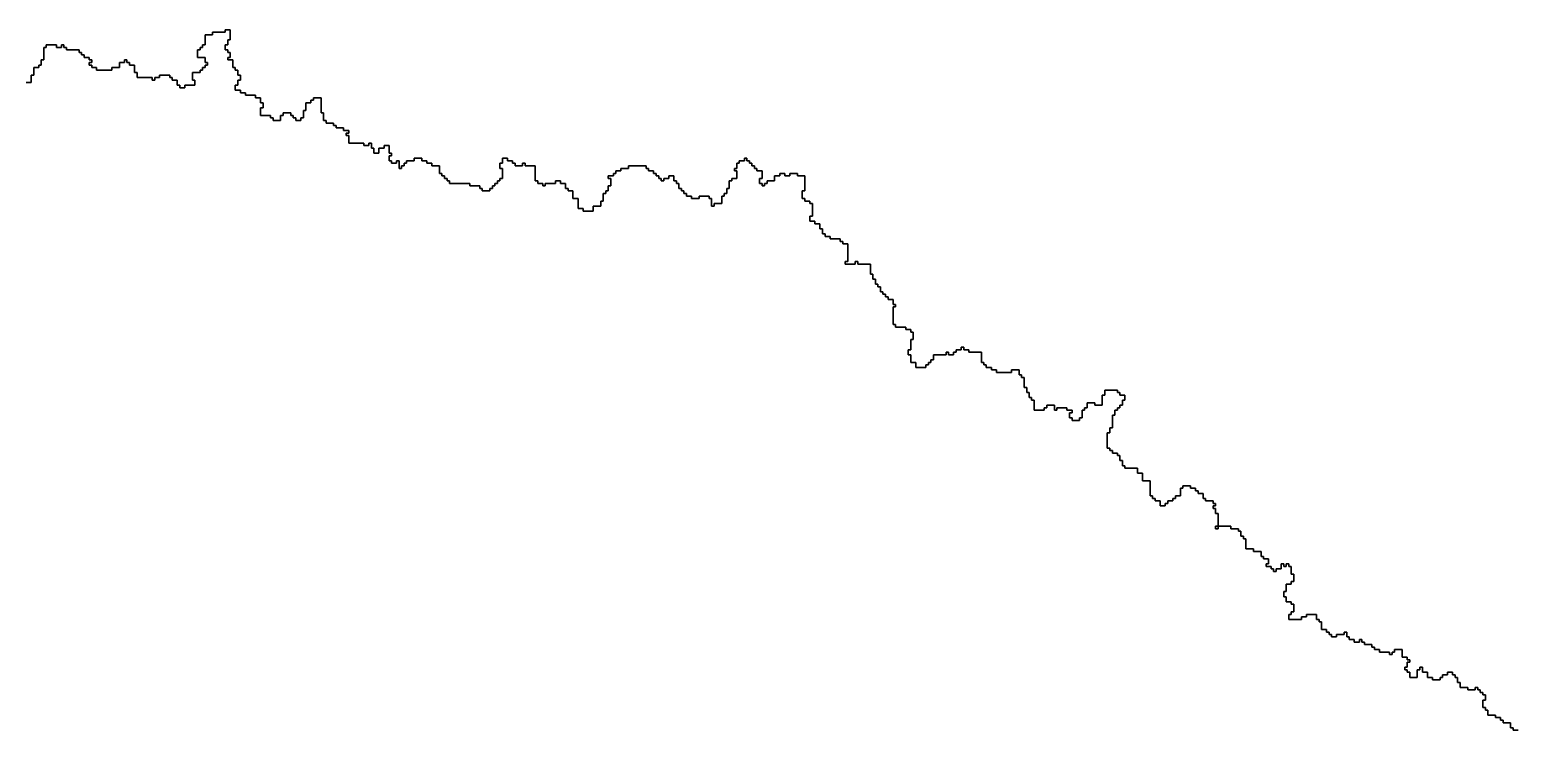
# Model space of a CAD drawing. Header units: inches. Extents: x -98695 to 376223, y 1122520 to 1501782.
# Drawn here: x 103273 to 121479, y 1245444 to 1254020 of the extents above; entities that cross this region are included whole.
import ezdxf

# ---------------------------------------------------------------- set-up
doc = ezdxf.new("R2010")
doc.units = ezdxf.units.IN
doc.header["$MEASUREMENT"] = 0
doc.layers.add('subs1', color=7, linetype='Continuous', true_color=0xc8dcf7)

msp = doc.modelspace()

# ---------------------------------------------------------------- linework, layer by layer
at = {"layer": 'subs1'}
for points in [[(121490, 1245444, 0), (121428, 1245444, 0), (121428, 1245475, 0), (121397, 1245475, 0), (121397, 1245537, 0), (121305, 1245537, 0), (121305, 1245568, 0), (121274, 1245568, 0), (121274, 1245599, 0), (121212, 1245599, 0), (121212, 1245629, 0), (121120, 1245629, 0), (121120, 1245691, 0), (121089, 1245691, 0), (121089, 1245722, 0), (121058, 1245722, 0), (121058, 1245814, 0), (121089, 1245814, 0), (121089, 1245876, 0), (121058, 1245876, 0), (121058, 1245907, 0), (121027, 1245907, 0), (121027, 1245938, 0), (120996, 1245938, 0), (120996, 1245969, 0), (120966, 1245969, 0), (120966, 1245938, 0), (120873, 1245938, 0), (120873, 1245969, 0), (120780, 1245969, 0), (120780, 1246030, 0), (120750, 1246030, 0), (120750, 1246092, 0), (120719, 1246092, 0), (120719, 1246123, 0), (120688, 1246123, 0), (120688, 1246154, 0), (120626, 1246154, 0), (120626, 1246123, 0), (120564, 1246123, 0), (120564, 1246092, 0), (120534, 1246092, 0), (120534, 1246061, 0), (120441, 1246061, 0), (120441, 1246092, 0), (120379, 1246092, 0), (120379, 1246154, 0), (120318, 1246154, 0), (120318, 1246215, 0), (120287, 1246215, 0), (120287, 1246185, 0), (120256, 1246185, 0), (120256, 1246092, 0), (120163, 1246092, 0), (120163, 1246154, 0), (120133, 1246154, 0), (120133, 1246185, 0), (120102, 1246185, 0), (120102, 1246215, 0), (120133, 1246215, 0), (120133, 1246277, 0), (120163, 1246277, 0), (120163, 1246308, 0), (120133, 1246308, 0), (120133, 1246339, 0), (120071, 1246339, 0), (120071, 1246431, 0), (119978, 1246431, 0), (119978, 1246401, 0), (119948, 1246401, 0), (119948, 1246370, 0), (119917, 1246370, 0), (119917, 1246401, 0), (119793, 1246401, 0), (119793, 1246431, 0), (119732, 1246431, 0), (119732, 1246462, 0), (119701, 1246462, 0), (119701, 1246493, 0), (119608, 1246493, 0), (119608, 1246524, 0), (119577, 1246524, 0), (119577, 1246555, 0), (119547, 1246555, 0), (119547, 1246524, 0), (119485, 1246524, 0), (119485, 1246555, 0), (119423, 1246555, 0), (119423, 1246586, 0), (119392, 1246586, 0), (119392, 1246647, 0), (119361, 1246647, 0), (119361, 1246616, 0), (119269, 1246616, 0), (119269, 1246586, 0), (119207, 1246586, 0), (119207, 1246616, 0), (119176, 1246616, 0), (119176, 1246647, 0), (119146, 1246647, 0), (119146, 1246678, 0), (119084, 1246678, 0), (119084, 1246771, 0), (119053, 1246771, 0), (119053, 1246802, 0), (119022, 1246802, 0), (119022, 1246863, 0), (118899, 1246863, 0), (118899, 1246832, 0), (118837, 1246832, 0), (118837, 1246802, 0), (118683, 1246802, 0), (118683, 1246863, 0), (118714, 1246863, 0), (118714, 1246894, 0), (118745, 1246894, 0), (118745, 1246987, 0), (118714, 1246987, 0), (118714, 1247017, 0), (118652, 1247017, 0), (118652, 1247079, 0), (118621, 1247079, 0), (118621, 1247141, 0), (118652, 1247141, 0), (118652, 1247233, 0), (118714, 1247233, 0), (118714, 1247264, 0), (118745, 1247264, 0), (118745, 1247357, 0), (118714, 1247357, 0), (118714, 1247449, 0), (118683, 1247449, 0), (118683, 1247480, 0), (118652, 1247480, 0), (118652, 1247449, 0), (118621, 1247449, 0), (118621, 1247480, 0), (118590, 1247480, 0), (118590, 1247419, 0), (118529, 1247419, 0), (118529, 1247388, 0), (118498, 1247388, 0), (118498, 1247419, 0), (118467, 1247419, 0), (118467, 1247449, 0), (118405, 1247449, 0), (118405, 1247480, 0), (118436, 1247480, 0), (118436, 1247542, 0), (118374, 1247542, 0), (118374, 1247573, 0), (118344, 1247573, 0), (118344, 1247634, 0), (118251, 1247634, 0), (118251, 1247665, 0), (118158, 1247665, 0), (118158, 1247789, 0), (118128, 1247789, 0), (118128, 1247820, 0), (118097, 1247820, 0), (118097, 1247881, 0), (118066, 1247881, 0), (118066, 1247912, 0), (117973, 1247912, 0), (117973, 1247943, 0), (117819, 1247943, 0), (117819, 1248097, 0), (117788, 1248097, 0), (117788, 1248159, 0), (117757, 1248159, 0), (117757, 1248190, 0), (117788, 1248190, 0), (117788, 1248221, 0), (117757, 1248221, 0), (117757, 1248251, 0), (117665, 1248251, 0), (117665, 1248282, 0), (117634, 1248282, 0), (117634, 1248344, 0), (117572, 1248344, 0), (117572, 1248375, 0), (117542, 1248375, 0), (117542, 1248406, 0), (117480, 1248406, 0), (117480, 1248436, 0), (117387, 1248436, 0), (117387, 1248406, 0), (117356, 1248406, 0), (117356, 1248313, 0), (117295, 1248313, 0), (117295, 1248282, 0), (117264, 1248282, 0), (117264, 1248251, 0), (117202, 1248251, 0), (117202, 1248221, 0), (117171, 1248221, 0), (117171, 1248190, 0), (117110, 1248190, 0), (117110, 1248251, 0), (117048, 1248251, 0), (117048, 1248282, 0), (117017, 1248282, 0), (117017, 1248313, 0), (116986, 1248313, 0), (116986, 1248498, 0), (116894, 1248498, 0), (116894, 1248591, 0), (116832, 1248591, 0), (116832, 1248652, 0), (116678, 1248652, 0), (116678, 1248683, 0), (116647, 1248683, 0), (116647, 1248745, 0), (116616, 1248745, 0), (116616, 1248807, 0), (116585, 1248807, 0), (116585, 1248837, 0), (116524, 1248837, 0), (116524, 1248868, 0), (116493, 1248868, 0), (116493, 1248899, 0), (116462, 1248899, 0), (116462, 1249084, 0), (116493, 1249084, 0), (116493, 1249146, 0), (116524, 1249146, 0), (116524, 1249300, 0), (116554, 1249300, 0), (116554, 1249362, 0), (116585, 1249362, 0), (116585, 1249393, 0), (116616, 1249393, 0), (116616, 1249424, 0), (116647, 1249424, 0), (116647, 1249485, 0), (116678, 1249485, 0), (116678, 1249547, 0), (116616, 1249547, 0), (116616, 1249578, 0), (116585, 1249578, 0), (116585, 1249609, 0), (116431, 1249609, 0), (116431, 1249547, 0), (116400, 1249547, 0), (116400, 1249424, 0), (116308, 1249424, 0), (116308, 1249454, 0), (116215, 1249454, 0), (116215, 1249393, 0), (116184, 1249393, 0), (116184, 1249362, 0), (116153, 1249362, 0), (116153, 1249269, 0), (116123, 1249269, 0), (116123, 1249238, 0), (116030, 1249238, 0), (116030, 1249269, 0), (115999, 1249269, 0), (115999, 1249331, 0), (116030, 1249331, 0), (116030, 1249362, 0), (115968, 1249362, 0), (115968, 1249393, 0), (115845, 1249393, 0), (115845, 1249362, 0), (115814, 1249362, 0), (115814, 1249424, 0), (115722, 1249424, 0), (115722, 1249393, 0), (115691, 1249393, 0), (115691, 1249362, 0), (115567, 1249362, 0), (115567, 1249485, 0), (115536, 1249485, 0), (115536, 1249516, 0), (115506, 1249516, 0), (115506, 1249578, 0), (115475, 1249578, 0), (115475, 1249639, 0), (115444, 1249639, 0), (115444, 1249763, 0), (115413, 1249763, 0), (115413, 1249794, 0), (115382, 1249794, 0), (115382, 1249855, 0), (115290, 1249855, 0), (115290, 1249825, 0), (115105, 1249825, 0), (115105, 1249855, 0), (115043, 1249855, 0), (115043, 1249886, 0), (114981, 1249886, 0), (114981, 1249917, 0), (114950, 1249917, 0), (114950, 1249948, 0), (114920, 1249948, 0), (114920, 1250071, 0), (114765, 1250071, 0), (114765, 1250102, 0), (114704, 1250102, 0), (114704, 1250133, 0), (114673, 1250133, 0), (114673, 1250102, 0), (114611, 1250102, 0), (114611, 1250071, 0), (114580, 1250071, 0), (114580, 1250040, 0), (114519, 1250040, 0), (114519, 1250071, 0), (114488, 1250071, 0), (114488, 1250040, 0), (114333, 1250040, 0), (114333, 1249979, 0), (114303, 1249979, 0), (114303, 1249948, 0), (114272, 1249948, 0), (114272, 1249917, 0), (114241, 1249917, 0), (114241, 1249886, 0), (114118, 1249886, 0), (114118, 1249948, 0), (114056, 1249948, 0), (114056, 1250040, 0), (114025, 1250040, 0), (114025, 1250102, 0), (114056, 1250102, 0), (114056, 1250226, 0), (114087, 1250226, 0), (114087, 1250318, 0), (114056, 1250318, 0), (114056, 1250349, 0), (113994, 1250349, 0), (113994, 1250380, 0), (113871, 1250380, 0), (113871, 1250411, 0), (113840, 1250411, 0), (113840, 1250627, 0), (113871, 1250627, 0), (113871, 1250657, 0), (113840, 1250657, 0), (113840, 1250719, 0), (113778, 1250719, 0), (113778, 1250750, 0), (113747, 1250750, 0), (113747, 1250781, 0), (113716, 1250781, 0), (113716, 1250812, 0), (113686, 1250812, 0), (113686, 1250873, 0), (113655, 1250873, 0), (113655, 1250904, 0), (113624, 1250904, 0), (113624, 1250966, 0), (113593, 1250966, 0), (113593, 1251028, 0), (113562, 1251028, 0), (113562, 1251151, 0), (113408, 1251151, 0), (113408, 1251182, 0), (113377, 1251182, 0), (113377, 1251151, 0), (113254, 1251151, 0), (113254, 1251182, 0), (113285, 1251182, 0), (113285, 1251398, 0), (113223, 1251398, 0), (113223, 1251429, 0), (113192, 1251429, 0), (113192, 1251459, 0), (113069, 1251459, 0), (113069, 1251490, 0), (113007, 1251490, 0), (113007, 1251521, 0), (112976, 1251521, 0), (112976, 1251583, 0), (112945, 1251583, 0), (112945, 1251645, 0), (112884, 1251645, 0), (112884, 1251675, 0), (112822, 1251675, 0), (112822, 1251737, 0), (112853, 1251737, 0), (112853, 1251891, 0), (112822, 1251891, 0), (112822, 1251922, 0), (112760, 1251922, 0), (112760, 1251953, 0), (112729, 1251953, 0), (112729, 1252046, 0), (112760, 1252046, 0), (112760, 1252231, 0), (112668, 1252231, 0), (112668, 1252261, 0), (112575, 1252261, 0), (112575, 1252231, 0), (112513, 1252231, 0), (112513, 1252261, 0), (112452, 1252261, 0), (112452, 1252231, 0), (112390, 1252231, 0), (112390, 1252169, 0), (112298, 1252169, 0), (112298, 1252138, 0), (112267, 1252138, 0), (112267, 1252107, 0), (112236, 1252107, 0), (112236, 1252138, 0), (112205, 1252138, 0), (112205, 1252200, 0), (112236, 1252200, 0), (112236, 1252292, 0), (112174, 1252292, 0), (112174, 1252323, 0), (112143, 1252323, 0), (112143, 1252354, 0), (112112, 1252354, 0), (112112, 1252385, 0), (112082, 1252385, 0), (112082, 1252416, 0), (112051, 1252416, 0), (112051, 1252447, 0), (112020, 1252447, 0), (112020, 1252416, 0), (111958, 1252416, 0), (111958, 1252385, 0), (111927, 1252385, 0), (111927, 1252323, 0), (111897, 1252323, 0), (111897, 1252292, 0), (111927, 1252292, 0), (111927, 1252200, 0), (111866, 1252200, 0), (111866, 1252169, 0), (111835, 1252169, 0), (111835, 1252076, 0), (111804, 1252076, 0), (111804, 1252015, 0), (111773, 1252015, 0), (111773, 1251984, 0), (111742, 1251984, 0), (111742, 1251891, 0), (111650, 1251891, 0), (111650, 1251860, 0), (111619, 1251860, 0), (111619, 1251953, 0), (111588, 1251953, 0), (111588, 1251984, 0), (111465, 1251984, 0), (111465, 1251953, 0), (111372, 1251953, 0), (111372, 1251984, 0), (111310, 1251984, 0), (111310, 1252015, 0), (111280, 1252015, 0), (111280, 1252046, 0), (111249, 1252046, 0), (111249, 1252076, 0), (111218, 1252076, 0), (111218, 1252138, 0), (111187, 1252138, 0), (111187, 1252169, 0), (111156, 1252169, 0), (111156, 1252231, 0), (111095, 1252231, 0), (111095, 1252200, 0), (111033, 1252200, 0), (111033, 1252169, 0), (111002, 1252169, 0), (111002, 1252200, 0), (110971, 1252200, 0), (110971, 1252231, 0), (110940, 1252231, 0), (110940, 1252261, 0), (110909, 1252261, 0), (110909, 1252292, 0), (110848, 1252292, 0), (110848, 1252323, 0), (110817, 1252323, 0), (110817, 1252354, 0), (110601, 1252354, 0), (110601, 1252323, 0), (110508, 1252323, 0), (110508, 1252292, 0), (110447, 1252292, 0), (110447, 1252261, 0), (110416, 1252261, 0), (110416, 1252231, 0), (110354, 1252231, 0), (110354, 1252200, 0), (110385, 1252200, 0), (110385, 1252107, 0), (110354, 1252107, 0), (110354, 1252046, 0), (110323, 1252046, 0), (110323, 1252015, 0), (110292, 1252015, 0), (110292, 1251922, 0), (110262, 1251922, 0), (110262, 1251860, 0), (110169, 1251860, 0), (110169, 1251799, 0), (110046, 1251799, 0), (110046, 1251830, 0), (109984, 1251830, 0), (109984, 1251953, 0), (109922, 1251953, 0), (109922, 1252046, 0), (109861, 1252046, 0), (109861, 1252076, 0), (109830, 1252076, 0), (109830, 1252138, 0), (109768, 1252138, 0), (109768, 1252169, 0), (109706, 1252169, 0), (109706, 1252138, 0), (109583, 1252138, 0), (109583, 1252107, 0), (109552, 1252107, 0), (109552, 1252138, 0), (109490, 1252138, 0), (109490, 1252169, 0), (109460, 1252169, 0), (109460, 1252354, 0), (109336, 1252354, 0), (109336, 1252385, 0), (109305, 1252385, 0), (109305, 1252354, 0), (109213, 1252354, 0), (109213, 1252385, 0), (109182, 1252385, 0), (109182, 1252416, 0), (109120, 1252416, 0), (109120, 1252447, 0), (109059, 1252447, 0), (109059, 1252385, 0), (109028, 1252385, 0), (109028, 1252323, 0), (109059, 1252323, 0), (109059, 1252200, 0), (109028, 1252200, 0), (109028, 1252169, 0), (108997, 1252169, 0), (108997, 1252138, 0), (108966, 1252138, 0), (108966, 1252107, 0), (108935, 1252107, 0), (108935, 1252076, 0), (108904, 1252076, 0), (108904, 1252046, 0), (108812, 1252046, 0), (108812, 1252076, 0), (108781, 1252076, 0), (108781, 1252107, 0), (108658, 1252107, 0), (108658, 1252138, 0), (108411, 1252138, 0), (108411, 1252169, 0), (108380, 1252169, 0), (108380, 1252200, 0), (108349, 1252200, 0), (108349, 1252231, 0), (108318, 1252231, 0), (108318, 1252261, 0), (108287, 1252261, 0), (108287, 1252354, 0), (108195, 1252354, 0), (108195, 1252385, 0), (108133, 1252385, 0), (108133, 1252416, 0), (108072, 1252416, 0), (108072, 1252447, 0), (107979, 1252447, 0), (107979, 1252416, 0), (107886, 1252416, 0), (107886, 1252385, 0), (107856, 1252385, 0), (107856, 1252354, 0), (107825, 1252354, 0), (107825, 1252323, 0), (107794, 1252323, 0), (107794, 1252416, 0), (107763, 1252416, 0), (107763, 1252385, 0), (107701, 1252385, 0), (107701, 1252416, 0), (107671, 1252416, 0), (107671, 1252477, 0), (107701, 1252477, 0), (107701, 1252508, 0), (107671, 1252508, 0), (107671, 1252601, 0), (107609, 1252601, 0), (107609, 1252570, 0), (107547, 1252570, 0), (107547, 1252508, 0), (107485, 1252508, 0), (107485, 1252570, 0), (107455, 1252570, 0), (107455, 1252632, 0), (107424, 1252632, 0), (107424, 1252601, 0), (107362, 1252601, 0), (107362, 1252632, 0), (107177, 1252632, 0), (107177, 1252724, 0), (107146, 1252724, 0), (107146, 1252755, 0), (107177, 1252755, 0), (107177, 1252786, 0), (107115, 1252786, 0), (107115, 1252817, 0), (107023, 1252817, 0), (107023, 1252848, 0), (106992, 1252848, 0), (106992, 1252878, 0), (106899, 1252878, 0), (106899, 1252909, 0), (106868, 1252909, 0), (106868, 1253002, 0), (106838, 1253002, 0), (106838, 1253187, 0), (106745, 1253187, 0), (106745, 1253156, 0), (106714, 1253156, 0), (106714, 1253125, 0), (106653, 1253125, 0), (106653, 1253033, 0), (106622, 1253033, 0), (106622, 1252940, 0), (106591, 1252940, 0), (106591, 1252909, 0), (106529, 1252909, 0), (106529, 1252940, 0), (106498, 1252940, 0), (106498, 1252971, 0), (106467, 1252971, 0), (106467, 1253002, 0), (106375, 1253002, 0), (106375, 1252971, 0), (106344, 1252971, 0), (106344, 1252909, 0), (106252, 1252909, 0), (106252, 1252940, 0), (106221, 1252940, 0), (106221, 1252971, 0), (106097, 1252971, 0), (106097, 1253063, 0), (106128, 1253063, 0), (106128, 1253125, 0), (106097, 1253125, 0), (106097, 1253187, 0), (106036, 1253187, 0), (106036, 1253218, 0), (105912, 1253218, 0), (105912, 1253249, 0), (105851, 1253249, 0), (105851, 1253279, 0), (105789, 1253279, 0), (105789, 1253341, 0), (105820, 1253341, 0), (105820, 1253403, 0), (105851, 1253403, 0), (105851, 1253464, 0), (105820, 1253464, 0), (105820, 1253526, 0), (105789, 1253526, 0), (105789, 1253557, 0), (105758, 1253557, 0), (105758, 1253650, 0), (105696, 1253650, 0), (105696, 1253680, 0), (105727, 1253680, 0), (105727, 1253742, 0), (105696, 1253742, 0), (105696, 1253773, 0), (105665, 1253773, 0), (105665, 1253835, 0), (105696, 1253835, 0), (105696, 1253896, 0), (105727, 1253896, 0), (105727, 1254020, 0), (105665, 1254020, 0), (105665, 1253989, 0), (105511, 1253989, 0), (105511, 1253958, 0), (105419, 1253958, 0), (105419, 1253835, 0), (105388, 1253835, 0), (105388, 1253804, 0), (105357, 1253804, 0), (105357, 1253773, 0), (105326, 1253773, 0), (105326, 1253680, 0), (105419, 1253680, 0), (105419, 1253619, 0), (105450, 1253619, 0), (105450, 1253588, 0), (105419, 1253588, 0), (105419, 1253557, 0), (105388, 1253557, 0), (105388, 1253526, 0), (105357, 1253526, 0), (105357, 1253495, 0), (105264, 1253495, 0), (105264, 1253403, 0), (105295, 1253403, 0), (105295, 1253341, 0), (105172, 1253341, 0), (105172, 1253310, 0), (105110, 1253310, 0), (105110, 1253341, 0), (105079, 1253341, 0), (105079, 1253403, 0), (105018, 1253403, 0), (105018, 1253434, 0), (104987, 1253434, 0), (104987, 1253464, 0), (104863, 1253464, 0), (104863, 1253434, 0), (104802, 1253434, 0), (104802, 1253403, 0), (104771, 1253403, 0), (104771, 1253434, 0), (104586, 1253434, 0), (104586, 1253495, 0), (104555, 1253495, 0), (104555, 1253588, 0), (104493, 1253588, 0), (104493, 1253619, 0), (104462, 1253619, 0), (104462, 1253650, 0), (104432, 1253650, 0), (104432, 1253619, 0), (104370, 1253619, 0), (104370, 1253557, 0), (104277, 1253557, 0), (104277, 1253526, 0), (104092, 1253526, 0), (104092, 1253557, 0), (104031, 1253557, 0), (104031, 1253588, 0), (104000, 1253588, 0), (104000, 1253619, 0), (104031, 1253619, 0), (104031, 1253650, 0), (104000, 1253650, 0), (104000, 1253680, 0), (103938, 1253680, 0), (103938, 1253711, 0), (103907, 1253711, 0), (103907, 1253742, 0), (103876, 1253742, 0), (103876, 1253773, 0), (103722, 1253773, 0), (103722, 1253804, 0), (103691, 1253804, 0), (103691, 1253835, 0), (103660, 1253835, 0), (103660, 1253804, 0), (103599, 1253804, 0), (103599, 1253835, 0), (103475, 1253835, 0), (103475, 1253804, 0), (103444, 1253804, 0), (103444, 1253650, 0), (103414, 1253650, 0), (103414, 1253588, 0), (103383, 1253588, 0), (103383, 1253557, 0), (103321, 1253557, 0), (103321, 1253464, 0), (103290, 1253464, 0), (103290, 1253372, 0), (103229, 1253372, 0)], [(103229, 1253372, 0), (103290, 1253372, 0), (103290, 1253464, 0), (103321, 1253464, 0), (103321, 1253557, 0), (103383, 1253557, 0), (103383, 1253588, 0), (103414, 1253588, 0), (103414, 1253650, 0), (103444, 1253650, 0), (103444, 1253804, 0), (103475, 1253804, 0), (103475, 1253835, 0), (103599, 1253835, 0), (103599, 1253804, 0), (103660, 1253804, 0), (103660, 1253835, 0), (103691, 1253835, 0), (103691, 1253804, 0), (103722, 1253804, 0), (103722, 1253773, 0), (103876, 1253773, 0), (103876, 1253742, 0), (103907, 1253742, 0), (103907, 1253711, 0), (103938, 1253711, 0), (103938, 1253680, 0), (104000, 1253680, 0), (104000, 1253650, 0), (104031, 1253650, 0), (104031, 1253619, 0), (104000, 1253619, 0), (104000, 1253588, 0), (104031, 1253588, 0), (104031, 1253557, 0), (104092, 1253557, 0), (104092, 1253526, 0), (104277, 1253526, 0), (104277, 1253557, 0), (104370, 1253557, 0), (104370, 1253619, 0), (104432, 1253619, 0), (104432, 1253650, 0), (104462, 1253650, 0), (104462, 1253619, 0), (104493, 1253619, 0), (104493, 1253588, 0), (104555, 1253588, 0), (104555, 1253495, 0), (104586, 1253495, 0), (104586, 1253434, 0), (104771, 1253434, 0), (104771, 1253403, 0), (104802, 1253403, 0), (104802, 1253434, 0), (104863, 1253434, 0), (104863, 1253464, 0), (104987, 1253464, 0), (104987, 1253434, 0), (105018, 1253434, 0), (105018, 1253403, 0), (105079, 1253403, 0), (105079, 1253341, 0), (105110, 1253341, 0), (105110, 1253310, 0), (105172, 1253310, 0), (105172, 1253341, 0), (105295, 1253341, 0), (105295, 1253403, 0), (105264, 1253403, 0), (105264, 1253495, 0), (105357, 1253495, 0), (105357, 1253526, 0), (105388, 1253526, 0), (105388, 1253557, 0), (105419, 1253557, 0), (105419, 1253588, 0), (105450, 1253588, 0), (105450, 1253619, 0), (105419, 1253619, 0), (105419, 1253680, 0), (105326, 1253680, 0), (105326, 1253773, 0), (105357, 1253773, 0), (105357, 1253804, 0), (105388, 1253804, 0), (105388, 1253835, 0), (105419, 1253835, 0), (105419, 1253958, 0), (105511, 1253958, 0), (105511, 1253989, 0), (105665, 1253989, 0), (105665, 1254020, 0), (105727, 1254020, 0), (105727, 1253896, 0), (105696, 1253896, 0), (105696, 1253835, 0), (105665, 1253835, 0), (105665, 1253773, 0), (105696, 1253773, 0), (105696, 1253742, 0), (105727, 1253742, 0), (105727, 1253680, 0), (105696, 1253680, 0), (105696, 1253650, 0), (105758, 1253650, 0), (105758, 1253557, 0), (105789, 1253557, 0), (105789, 1253526, 0), (105820, 1253526, 0), (105820, 1253464, 0), (105851, 1253464, 0), (105851, 1253403, 0), (105820, 1253403, 0), (105820, 1253341, 0), (105789, 1253341, 0), (105789, 1253279, 0), (105851, 1253279, 0), (105851, 1253249, 0), (105912, 1253249, 0), (105912, 1253218, 0), (106036, 1253218, 0), (106036, 1253187, 0), (106097, 1253187, 0), (106097, 1253125, 0), (106128, 1253125, 0), (106128, 1253063, 0), (106097, 1253063, 0), (106097, 1252971, 0), (106221, 1252971, 0), (106221, 1252940, 0), (106252, 1252940, 0), (106252, 1252909, 0), (106344, 1252909, 0), (106344, 1252971, 0), (106375, 1252971, 0), (106375, 1253002, 0), (106467, 1253002, 0), (106467, 1252971, 0), (106498, 1252971, 0), (106498, 1252940, 0), (106529, 1252940, 0), (106529, 1252909, 0), (106591, 1252909, 0), (106591, 1252940, 0), (106622, 1252940, 0), (106622, 1253033, 0), (106653, 1253033, 0), (106653, 1253125, 0), (106714, 1253125, 0), (106714, 1253156, 0), (106745, 1253156, 0), (106745, 1253187, 0), (106838, 1253187, 0), (106838, 1253002, 0), (106868, 1253002, 0), (106868, 1252909, 0), (106899, 1252909, 0), (106899, 1252878, 0), (106992, 1252878, 0), (106992, 1252848, 0), (107023, 1252848, 0), (107023, 1252817, 0), (107115, 1252817, 0), (107115, 1252786, 0), (107177, 1252786, 0), (107177, 1252755, 0), (107146, 1252755, 0), (107146, 1252724, 0), (107177, 1252724, 0), (107177, 1252632, 0), (107362, 1252632, 0), (107362, 1252601, 0), (107424, 1252601, 0), (107424, 1252632, 0), (107455, 1252632, 0), (107455, 1252570, 0), (107485, 1252570, 0), (107485, 1252508, 0), (107547, 1252508, 0), (107547, 1252570, 0), (107609, 1252570, 0), (107609, 1252601, 0), (107671, 1252601, 0), (107671, 1252508, 0), (107701, 1252508, 0), (107701, 1252477, 0), (107671, 1252477, 0), (107671, 1252416, 0), (107701, 1252416, 0), (107701, 1252385, 0), (107763, 1252385, 0), (107763, 1252416, 0), (107794, 1252416, 0), (107794, 1252323, 0), (107825, 1252323, 0), (107825, 1252354, 0), (107856, 1252354, 0), (107856, 1252385, 0), (107886, 1252385, 0), (107886, 1252416, 0), (107979, 1252416, 0), (107979, 1252447, 0), (108072, 1252447, 0), (108072, 1252416, 0), (108133, 1252416, 0), (108133, 1252385, 0), (108195, 1252385, 0), (108195, 1252354, 0), (108287, 1252354, 0), (108287, 1252261, 0), (108318, 1252261, 0), (108318, 1252231, 0), (108349, 1252231, 0), (108349, 1252200, 0), (108380, 1252200, 0), (108380, 1252169, 0), (108411, 1252169, 0), (108411, 1252138, 0), (108658, 1252138, 0), (108658, 1252107, 0), (108781, 1252107, 0), (108781, 1252076, 0), (108812, 1252076, 0), (108812, 1252046, 0), (108904, 1252046, 0), (108904, 1252076, 0), (108935, 1252076, 0), (108935, 1252107, 0), (108966, 1252107, 0), (108966, 1252138, 0), (108997, 1252138, 0), (108997, 1252169, 0), (109028, 1252169, 0), (109028, 1252200, 0), (109059, 1252200, 0), (109059, 1252323, 0), (109028, 1252323, 0), (109028, 1252385, 0), (109059, 1252385, 0), (109059, 1252447, 0), (109120, 1252447, 0), (109120, 1252416, 0), (109182, 1252416, 0), (109182, 1252385, 0), (109213, 1252385, 0), (109213, 1252354, 0), (109305, 1252354, 0), (109305, 1252385, 0), (109336, 1252385, 0), (109336, 1252354, 0), (109460, 1252354, 0), (109460, 1252169, 0), (109490, 1252169, 0), (109490, 1252138, 0), (109552, 1252138, 0), (109552, 1252107, 0), (109583, 1252107, 0), (109583, 1252138, 0), (109706, 1252138, 0), (109706, 1252169, 0), (109768, 1252169, 0), (109768, 1252138, 0), (109830, 1252138, 0), (109830, 1252076, 0), (109861, 1252076, 0), (109861, 1252046, 0), (109922, 1252046, 0), (109922, 1251953, 0), (109984, 1251953, 0), (109984, 1251830, 0), (110046, 1251830, 0), (110046, 1251799, 0), (110169, 1251799, 0), (110169, 1251860, 0), (110262, 1251860, 0), (110262, 1251922, 0), (110292, 1251922, 0), (110292, 1252015, 0), (110323, 1252015, 0), (110323, 1252046, 0), (110354, 1252046, 0), (110354, 1252107, 0), (110385, 1252107, 0), (110385, 1252200, 0), (110354, 1252200, 0), (110354, 1252231, 0), (110416, 1252231, 0), (110416, 1252261, 0), (110447, 1252261, 0), (110447, 1252292, 0), (110508, 1252292, 0), (110508, 1252323, 0), (110601, 1252323, 0), (110601, 1252354, 0), (110817, 1252354, 0), (110817, 1252323, 0), (110848, 1252323, 0), (110848, 1252292, 0), (110909, 1252292, 0), (110909, 1252261, 0), (110940, 1252261, 0), (110940, 1252231, 0), (110971, 1252231, 0), (110971, 1252200, 0), (111002, 1252200, 0), (111002, 1252169, 0), (111033, 1252169, 0), (111033, 1252200, 0), (111095, 1252200, 0), (111095, 1252231, 0), (111156, 1252231, 0), (111156, 1252169, 0), (111187, 1252169, 0), (111187, 1252138, 0), (111218, 1252138, 0), (111218, 1252076, 0), (111249, 1252076, 0), (111249, 1252046, 0), (111280, 1252046, 0), (111280, 1252015, 0), (111310, 1252015, 0), (111310, 1251984, 0), (111372, 1251984, 0), (111372, 1251953, 0), (111465, 1251953, 0), (111465, 1251984, 0), (111588, 1251984, 0), (111588, 1251953, 0), (111619, 1251953, 0), (111619, 1251860, 0), (111650, 1251860, 0), (111650, 1251891, 0), (111742, 1251891, 0), (111742, 1251984, 0), (111773, 1251984, 0), (111773, 1252015, 0), (111804, 1252015, 0), (111804, 1252076, 0), (111835, 1252076, 0), (111835, 1252169, 0), (111866, 1252169, 0), (111866, 1252200, 0), (111927, 1252200, 0), (111927, 1252292, 0), (111897, 1252292, 0), (111897, 1252323, 0), (111927, 1252323, 0), (111927, 1252385, 0), (111958, 1252385, 0), (111958, 1252416, 0), (112020, 1252416, 0), (112020, 1252447, 0), (112051, 1252447, 0), (112051, 1252416, 0), (112082, 1252416, 0), (112082, 1252385, 0), (112112, 1252385, 0), (112112, 1252354, 0), (112143, 1252354, 0), (112143, 1252323, 0), (112174, 1252323, 0), (112174, 1252292, 0), (112236, 1252292, 0), (112236, 1252200, 0), (112205, 1252200, 0), (112205, 1252138, 0), (112236, 1252138, 0), (112236, 1252107, 0), (112267, 1252107, 0), (112267, 1252138, 0), (112298, 1252138, 0), (112298, 1252169, 0), (112390, 1252169, 0), (112390, 1252231, 0), (112452, 1252231, 0), (112452, 1252261, 0), (112513, 1252261, 0), (112513, 1252231, 0), (112575, 1252231, 0), (112575, 1252261, 0), (112668, 1252261, 0), (112668, 1252231, 0), (112760, 1252231, 0), (112760, 1252046, 0), (112729, 1252046, 0), (112729, 1251953, 0), (112760, 1251953, 0), (112760, 1251922, 0), (112822, 1251922, 0), (112822, 1251891, 0), (112853, 1251891, 0), (112853, 1251737, 0), (112822, 1251737, 0), (112822, 1251675, 0), (112884, 1251675, 0), (112884, 1251645, 0), (112945, 1251645, 0), (112945, 1251583, 0), (112976, 1251583, 0), (112976, 1251521, 0), (113007, 1251521, 0), (113007, 1251490, 0), (113069, 1251490, 0), (113069, 1251459, 0), (113192, 1251459, 0), (113192, 1251429, 0), (113223, 1251429, 0), (113223, 1251398, 0), (113285, 1251398, 0), (113285, 1251182, 0), (113254, 1251182, 0), (113254, 1251151, 0), (113377, 1251151, 0), (113377, 1251182, 0), (113408, 1251182, 0), (113408, 1251151, 0), (113562, 1251151, 0), (113562, 1251028, 0), (113593, 1251028, 0), (113593, 1250966, 0), (113624, 1250966, 0), (113624, 1250904, 0), (113655, 1250904, 0), (113655, 1250873, 0), (113686, 1250873, 0), (113686, 1250812, 0), (113716, 1250812, 0), (113716, 1250781, 0), (113747, 1250781, 0), (113747, 1250750, 0), (113778, 1250750, 0), (113778, 1250719, 0), (113840, 1250719, 0), (113840, 1250657, 0), (113871, 1250657, 0), (113871, 1250627, 0), (113840, 1250627, 0), (113840, 1250411, 0), (113871, 1250411, 0), (113871, 1250380, 0), (113994, 1250380, 0), (113994, 1250349, 0), (114056, 1250349, 0), (114056, 1250318, 0), (114087, 1250318, 0), (114087, 1250226, 0), (114056, 1250226, 0), (114056, 1250102, 0), (114025, 1250102, 0), (114025, 1250040, 0), (114056, 1250040, 0), (114056, 1249948, 0), (114118, 1249948, 0), (114118, 1249886, 0), (114241, 1249886, 0), (114241, 1249917, 0), (114272, 1249917, 0), (114272, 1249948, 0), (114303, 1249948, 0), (114303, 1249979, 0), (114333, 1249979, 0), (114333, 1250040, 0), (114488, 1250040, 0), (114488, 1250071, 0), (114519, 1250071, 0), (114519, 1250040, 0), (114580, 1250040, 0), (114580, 1250071, 0), (114611, 1250071, 0), (114611, 1250102, 0), (114673, 1250102, 0), (114673, 1250133, 0), (114704, 1250133, 0), (114704, 1250102, 0), (114765, 1250102, 0), (114765, 1250071, 0), (114920, 1250071, 0), (114920, 1249948, 0), (114950, 1249948, 0), (114950, 1249917, 0), (114981, 1249917, 0), (114981, 1249886, 0), (115043, 1249886, 0), (115043, 1249855, 0), (115105, 1249855, 0), (115105, 1249825, 0), (115290, 1249825, 0), (115290, 1249855, 0), (115382, 1249855, 0), (115382, 1249794, 0), (115413, 1249794, 0), (115413, 1249763, 0), (115444, 1249763, 0), (115444, 1249639, 0), (115475, 1249639, 0), (115475, 1249578, 0), (115506, 1249578, 0), (115506, 1249516, 0), (115536, 1249516, 0), (115536, 1249485, 0), (115567, 1249485, 0), (115567, 1249362, 0), (115691, 1249362, 0), (115691, 1249393, 0), (115722, 1249393, 0), (115722, 1249424, 0), (115814, 1249424, 0), (115814, 1249362, 0), (115845, 1249362, 0), (115845, 1249393, 0), (115968, 1249393, 0), (115968, 1249362, 0), (116030, 1249362, 0), (116030, 1249331, 0), (115999, 1249331, 0), (115999, 1249269, 0), (116030, 1249269, 0), (116030, 1249238, 0), (116123, 1249238, 0), (116123, 1249269, 0), (116153, 1249269, 0), (116153, 1249362, 0), (116184, 1249362, 0), (116184, 1249393, 0), (116215, 1249393, 0), (116215, 1249454, 0), (116308, 1249454, 0), (116308, 1249424, 0), (116400, 1249424, 0), (116400, 1249547, 0), (116431, 1249547, 0), (116431, 1249609, 0), (116585, 1249609, 0), (116585, 1249578, 0), (116616, 1249578, 0), (116616, 1249547, 0), (116678, 1249547, 0), (116678, 1249485, 0), (116647, 1249485, 0), (116647, 1249424, 0), (116616, 1249424, 0), (116616, 1249393, 0), (116585, 1249393, 0), (116585, 1249362, 0), (116554, 1249362, 0), (116554, 1249300, 0), (116524, 1249300, 0), (116524, 1249146, 0), (116493, 1249146, 0), (116493, 1249084, 0), (116462, 1249084, 0), (116462, 1248899, 0), (116493, 1248899, 0), (116493, 1248868, 0), (116524, 1248868, 0), (116524, 1248837, 0), (116585, 1248837, 0), (116585, 1248807, 0), (116616, 1248807, 0), (116616, 1248745, 0), (116647, 1248745, 0), (116647, 1248683, 0), (116678, 1248683, 0), (116678, 1248652, 0), (116832, 1248652, 0), (116832, 1248591, 0), (116894, 1248591, 0), (116894, 1248498, 0), (116986, 1248498, 0), (116986, 1248313, 0), (117017, 1248313, 0), (117017, 1248282, 0), (117048, 1248282, 0), (117048, 1248251, 0), (117110, 1248251, 0), (117110, 1248190, 0), (117171, 1248190, 0), (117171, 1248221, 0), (117202, 1248221, 0), (117202, 1248251, 0), (117264, 1248251, 0), (117264, 1248282, 0), (117295, 1248282, 0), (117295, 1248313, 0), (117356, 1248313, 0), (117356, 1248406, 0), (117387, 1248406, 0), (117387, 1248436, 0), (117480, 1248436, 0), (117480, 1248406, 0), (117542, 1248406, 0), (117542, 1248375, 0), (117572, 1248375, 0), (117572, 1248344, 0), (117634, 1248344, 0), (117634, 1248282, 0), (117665, 1248282, 0), (117665, 1248251, 0), (117757, 1248251, 0), (117757, 1248221, 0), (117788, 1248221, 0), (117788, 1248190, 0), (117757, 1248190, 0), (117757, 1248159, 0), (117788, 1248159, 0), (117788, 1248097, 0), (117819, 1248097, 0), (117819, 1247943, 0), (117788, 1247943, 0), (117788, 1247912, 0), (117819, 1247912, 0), (117819, 1247943, 0), (117973, 1247943, 0), (117973, 1247912, 0), (118066, 1247912, 0), (118066, 1247881, 0), (118097, 1247881, 0), (118097, 1247820, 0), (118128, 1247820, 0), (118128, 1247789, 0), (118158, 1247789, 0), (118158, 1247665, 0), (118251, 1247665, 0), (118251, 1247634, 0), (118344, 1247634, 0), (118344, 1247573, 0), (118374, 1247573, 0), (118374, 1247542, 0), (118436, 1247542, 0), (118436, 1247480, 0), (118405, 1247480, 0), (118405, 1247449, 0), (118467, 1247449, 0), (118467, 1247419, 0), (118498, 1247419, 0), (118498, 1247388, 0), (118529, 1247388, 0), (118529, 1247419, 0), (118590, 1247419, 0), (118590, 1247480, 0), (118621, 1247480, 0), (118621, 1247449, 0), (118652, 1247449, 0), (118652, 1247480, 0), (118683, 1247480, 0), (118683, 1247449, 0), (118714, 1247449, 0), (118714, 1247357, 0), (118745, 1247357, 0), (118745, 1247264, 0), (118714, 1247264, 0), (118714, 1247233, 0), (118652, 1247233, 0), (118652, 1247141, 0), (118621, 1247141, 0), (118621, 1247079, 0), (118652, 1247079, 0), (118652, 1247017, 0), (118714, 1247017, 0), (118714, 1246987, 0), (118745, 1246987, 0), (118745, 1246894, 0), (118714, 1246894, 0), (118714, 1246863, 0), (118683, 1246863, 0), (118683, 1246802, 0), (118837, 1246802, 0), (118837, 1246832, 0), (118899, 1246832, 0), (118899, 1246863, 0), (119022, 1246863, 0), (119022, 1246802, 0), (119053, 1246802, 0), (119053, 1246771, 0), (119084, 1246771, 0), (119084, 1246678, 0), (119146, 1246678, 0), (119146, 1246647, 0), (119176, 1246647, 0), (119176, 1246616, 0), (119207, 1246616, 0), (119207, 1246586, 0), (119269, 1246586, 0), (119269, 1246616, 0), (119361, 1246616, 0), (119361, 1246647, 0), (119392, 1246647, 0), (119392, 1246586, 0), (119423, 1246586, 0), (119423, 1246555, 0), (119485, 1246555, 0), (119485, 1246524, 0), (119547, 1246524, 0), (119547, 1246555, 0), (119577, 1246555, 0), (119577, 1246524, 0), (119608, 1246524, 0), (119608, 1246493, 0), (119701, 1246493, 0), (119701, 1246462, 0), (119732, 1246462, 0), (119732, 1246431, 0), (119793, 1246431, 0), (119793, 1246401, 0), (119917, 1246401, 0), (119917, 1246370, 0), (119948, 1246370, 0), (119948, 1246401, 0), (119978, 1246401, 0), (119978, 1246431, 0), (120071, 1246431, 0), (120071, 1246339, 0), (120133, 1246339, 0), (120133, 1246308, 0), (120163, 1246308, 0), (120163, 1246277, 0), (120133, 1246277, 0), (120133, 1246215, 0), (120102, 1246215, 0), (120102, 1246185, 0), (120133, 1246185, 0), (120133, 1246154, 0), (120163, 1246154, 0), (120163, 1246092, 0), (120256, 1246092, 0), (120256, 1246185, 0), (120287, 1246185, 0), (120287, 1246215, 0), (120318, 1246215, 0), (120318, 1246154, 0), (120379, 1246154, 0), (120379, 1246092, 0), (120441, 1246092, 0), (120441, 1246061, 0), (120534, 1246061, 0), (120534, 1246092, 0), (120564, 1246092, 0), (120564, 1246123, 0), (120626, 1246123, 0), (120626, 1246154, 0), (120688, 1246154, 0), (120688, 1246123, 0), (120719, 1246123, 0), (120719, 1246092, 0), (120750, 1246092, 0), (120750, 1246030, 0), (120780, 1246030, 0), (120780, 1245969, 0), (120873, 1245969, 0), (120873, 1245938, 0), (120966, 1245938, 0), (120966, 1245969, 0), (120996, 1245969, 0), (120996, 1245938, 0), (121027, 1245938, 0), (121027, 1245907, 0), (121058, 1245907, 0), (121058, 1245876, 0), (121089, 1245876, 0), (121089, 1245814, 0), (121058, 1245814, 0), (121058, 1245722, 0), (121089, 1245722, 0), (121089, 1245691, 0), (121120, 1245691, 0), (121120, 1245629, 0), (121212, 1245629, 0), (121212, 1245599, 0), (121274, 1245599, 0), (121274, 1245568, 0), (121305, 1245568, 0), (121305, 1245537, 0), (121397, 1245537, 0), (121397, 1245475, 0), (121428, 1245475, 0), (121428, 1245444, 0), (121490, 1245444, 0)]]:
    msp.add_polyline3d(points, dxfattribs=at)
msp.add_polyline3d([(117819, 1247943, 0), (117819, 1247912, 0), (117788, 1247912, 0), (117788, 1247943, 0)], close=True, dxfattribs=at)

doc.saveas('drawing.dxf')
